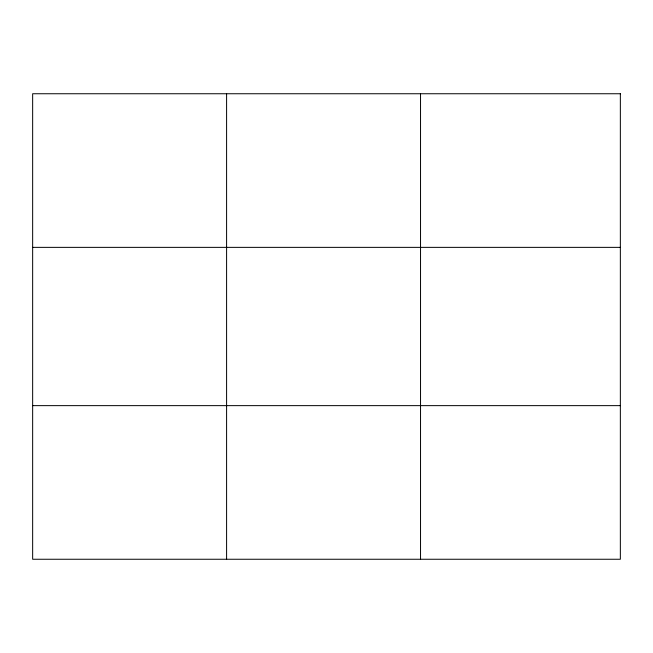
<?xml version="1.0" encoding="UTF-8"?>
<svg xmlns="http://www.w3.org/2000/svg" width="653" height="653" viewBox="0 0 653 653"><rect width="100%" height="100%" fill="white"/><g stroke="black" fill="none" stroke-linecap="round" stroke-linejoin="round"><path stroke-width="0.98" d="M226.591 93.746L226.591 559.254M420.532 93.746L420.532 559.254M32.65 247.365L620.35 247.365M32.65 405.635L620.35 405.635M620.35 93.746L620.35 559.254L32.65 559.254L32.65 93.746L620.35 93.746"/></g></svg>
